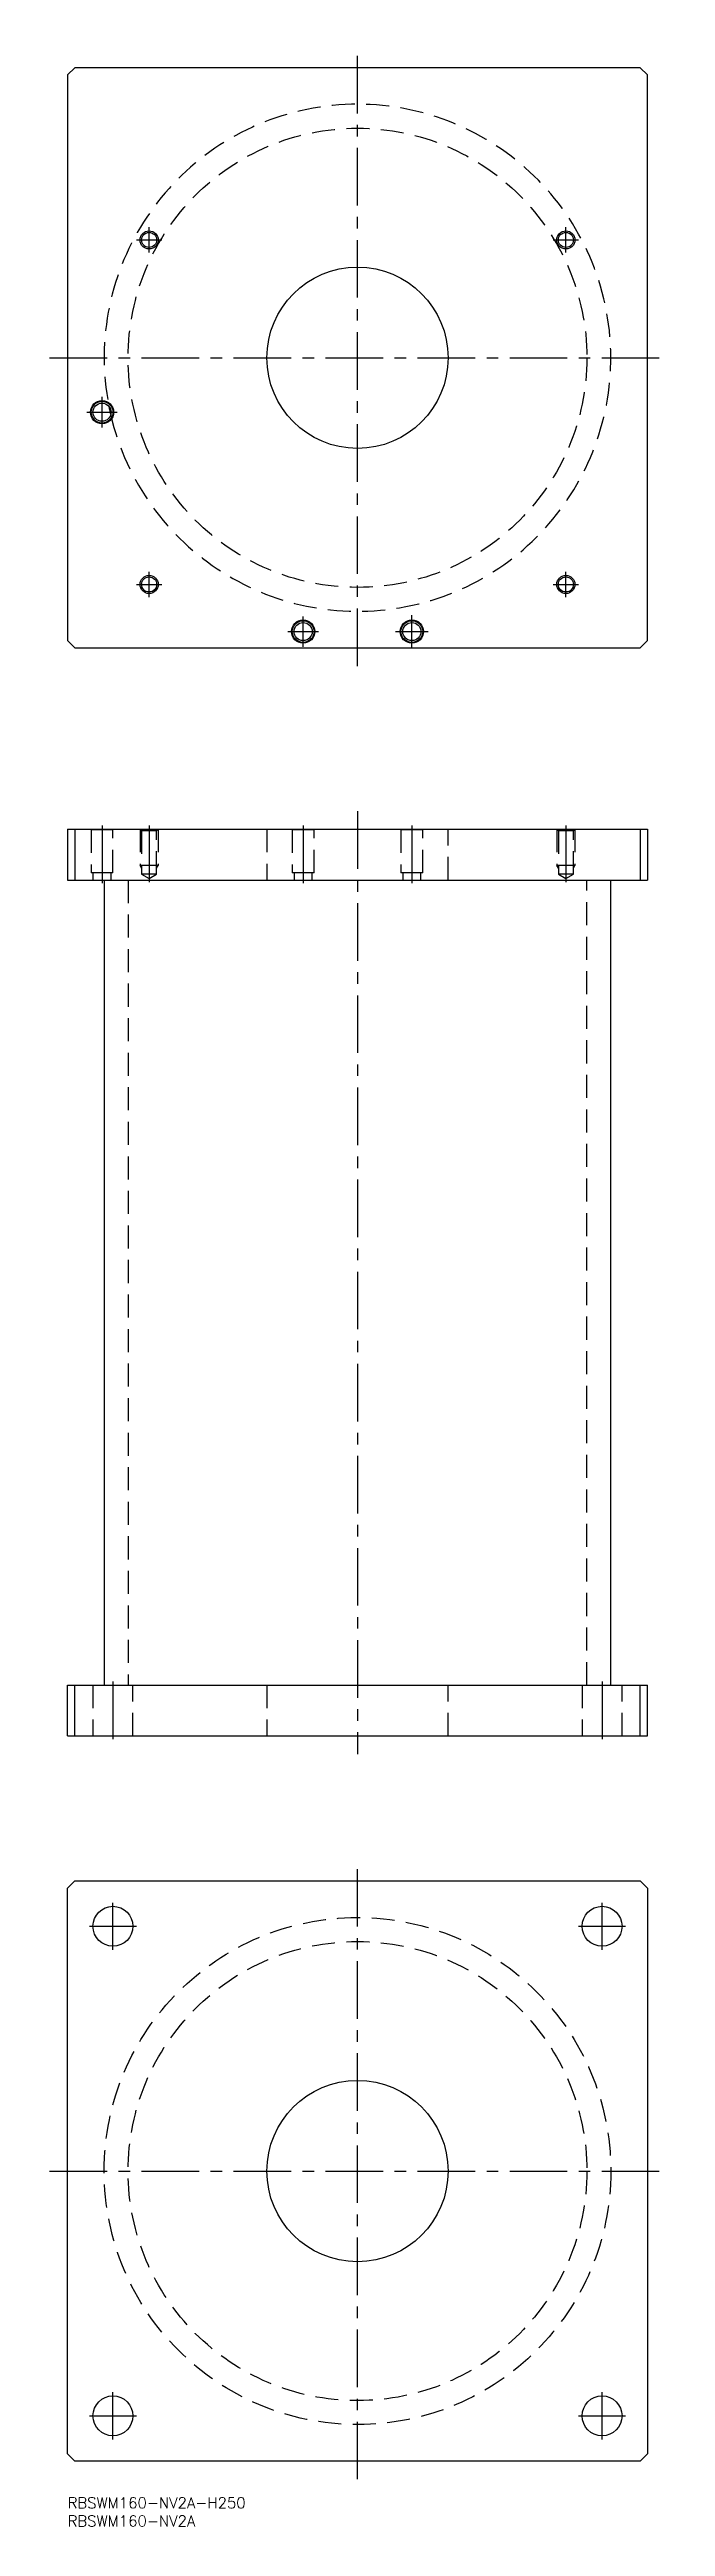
# Model space of a CAD drawing. Extents: x -5 to 165, y -8 to 675.
import ezdxf

# ---------------------------------------------------------------- set-up
doc = ezdxf.new("R2010")
doc.units = 0
doc.header["$LTSCALE"] = 0.5
doc.linetypes.add('CENTER', pattern=[50.8, 31.75, -6.35, 6.35, -6.35])
doc.linetypes.add('DASHED', pattern=[19.05, 12.7, -6.35])
for name, color, linetype in [('MSM_CENTER', 1, 'CENTER'), ('MSM_CONTINUOUS', 7, 'CONTINUOUS'), ('MSM_DASHED', 4, 'DASHED'), ('MSM_NARROW', 5, 'CONTINUOUS'), ('MSM_PART_NUMBER', 7, 'CONTINUOUS')]:
    doc.layers.add(name, color=color, linetype=linetype)
doc.styles.get("Standard").update_dxf_attribs({"font": 'txt.shx', "height": 3, "bigfont": 'bigfont.shx'})

msp = doc.modelspace()

# ---------------------------------------------------------------- linework, layer by layer
at = {"layer": 'MSM_CENTER'}
for p, q in [((80, 505), (80, 675)), ((19, 622.5), (26, 622.5)), ((22.5, 619), (22.5, 626)), ((134, 622.5), (141, 622.5)), ((137.5, 619), (137.5, 626)), ((-5, 590), (165, 590)), ((5.3, 575), (13.7, 575)), ((9.5, 570.8), (9.5, 579.2)), ((19, 527.5), (26, 527.5)), ((22.5, 524), (22.5, 531)), ((134, 527.5), (141, 527.5)), ((137.5, 524), (137.5, 531)), ((60.8, 514.5), (69.2, 514.5)), ((65, 510.3), (65, 518.7)), ((90.5, 514.5), (99.5, 514.5)), ((95, 510), (95, 519)), ((80, 465), (80, 205)), ((9.5, 461), (9.5, 445)), ((22.5, 461), (22.5, 445.407)), ((65, 461), (65, 445)), ((95, 461), (95, 445)), ((137.5, 461), (137.5, 445.407)), ((12.5, 225), (12.5, 209)), ((147.5, 225), (147.5, 209)), ((80, 5), (80, 175)), ((12.5, 151), (12.5, 164)), ((147.5, 151), (147.5, 164)), ((6, 157.5), (19, 157.5)), ((141, 157.5), (154, 157.5)), ((-5, 90), (165, 90)), ((12.5, 16), (12.5, 29)), ((147.5, 16), (147.5, 29)), ((6, 22.5), (19, 22.5)), ((141, 22.5), (154, 22.5))]:
    msp.add_line(p, q, dxfattribs=at)
at = {"layer": 'MSM_CONTINUOUS'}
for p, q in [((2, 670), (0, 668)), ((158, 670), (2, 670)), ((160, 668), (158, 670)), ((0, 668), (0, 512)), ((160, 512), (160, 668)), ((0, 512), (2, 510)), ((2, 510), (158, 510)), ((158, 510), (160, 512)), ((0, 460), (160, 460)), ((0, 460), (0, 446)), ((2, 460), (2, 446)), ((158, 460), (158, 446)), ((160, 460), (160, 446)), ((0, 446), (160, 446)), ((10.1, 446), (10.1, 224)), ((149.9, 224), (149.9, 446)), ((0, 210), (0, 224)), ((0, 224), (160, 224)), ((2, 210), (2, 224)), ((158, 210), (158, 224)), ((160, 210), (160, 224)), ((0, 210), (160, 210)), ((0, 168), (2, 170)), ((0, 12), (0, 168)), ((2, 170), (158, 170)), ((158, 170), (160, 168)), ((160, 168), (160, 12)), ((2, 10), (0, 12)), ((158, 10), (2, 10)), ((160, 12), (158, 10))]:
    msp.add_line(p, q, dxfattribs=at)
for centre, radius in [((22.5, 622.5), 2.067), ((137.5, 622.5), 2.067), ((80, 590), 25), ((9.5, 575), 3.2), ((9.5, 575), 3), ((9.5, 575), 2.5), ((22.5, 527.5), 2.067), ((137.5, 527.5), 2.067), ((65, 514.5), 3.2), ((65, 514.5), 3), ((65, 514.5), 2.5), ((95, 514.5), 3.2), ((95, 514.5), 3), ((95, 514.5), 2.5), ((12.5, 157.5), 5.5), ((147.5, 157.5), 5.5), ((80, 90), 25), ((12.5, 22.5), 5.5), ((147.5, 22.5), 5.5)]:
    msp.add_circle(centre, radius, dxfattribs=at)
msp.add_arc((80, 590), 69.9, 191.020888, 193.002068, dxfattribs=at)
at = {"layer": 'MSM_DASHED'}
for p, q in [((6.3, 460), (6.5, 459.8)), ((6.5, 459.8), (6.5, 448)), ((12.5, 459.8), (6.5, 459.8)), ((12.5, 459.8), (12.7, 460)), ((12.5, 448), (12.5, 459.8)), ((20, 460), (20.433, 459.567)), ((20, 460), (20, 450)), ((20.433, 459.567), (20.433, 447.6)), ((24.567, 459.567), (20.433, 459.567)), ((24.567, 459.567), (25, 460)), ((24.567, 447.6), (24.567, 459.567)), ((25, 460), (25, 450)), ((55, 460), (55, 446)), ((61.8, 460), (62, 459.8)), ((62, 459.8), (62, 448)), ((68, 459.8), (62, 459.8)), ((68, 459.8), (68.2, 460)), ((68, 448), (68, 459.8)), ((91.8, 460), (92, 459.8)), ((92, 459.8), (92, 448)), ((98, 459.8), (92, 459.8)), ((98, 459.8), (98.2, 460)), ((98, 448), (98, 459.8)), ((105, 446), (105, 460)), ((135, 460), (135.433, 459.567)), ((135, 460), (135, 450)), ((135.433, 459.567), (135.433, 447.6)), ((139.567, 459.567), (135.433, 459.567)), ((139.567, 459.567), (140, 460)), ((139.567, 447.6), (139.567, 459.567)), ((140, 460), (140, 450)), ((12.5, 448), (6.5, 448)), ((7, 448), (7, 446)), ((12, 446), (12, 448)), ((16.7, 446), (16.7, 224)), ((25, 450), (20, 450)), ((20.433, 449.25), (20, 450)), ((20.433, 447.6), (22.5, 446.407)), ((24.567, 447.6), (20.433, 447.6)), ((22.5, 446.407), (24.567, 447.6)), ((24.567, 449.25), (25, 450)), ((68, 448), (62, 448)), ((62.5, 448), (62.5, 446)), ((67.5, 446), (67.5, 448)), ((98, 448), (92, 448)), ((92.5, 448), (92.5, 446)), ((97.5, 446), (97.5, 448)), ((140, 450), (135, 450)), ((135.433, 449.25), (135, 450)), ((135.433, 447.6), (137.5, 446.407)), ((139.567, 447.6), (135.433, 447.6)), ((137.5, 446.407), (139.567, 447.6)), ((139.567, 449.25), (140, 450)), ((143.3, 224), (143.3, 446)), ((7, 224), (7, 210)), ((18, 210), (18, 224)), ((55, 224), (55, 210)), ((105, 210), (105, 224)), ((142, 224), (142, 210)), ((153, 210), (153, 224))]:
    msp.add_line(p, q, dxfattribs=at)
for centre, radius in [((80, 590), 63.3), ((80, 90), 69.9), ((80, 90), 63.3)]:
    msp.add_circle(centre, radius, dxfattribs=at)
msp.add_arc((80, 590), 69.9, 193.002068, 191.020888, dxfattribs=at)
at = {"layer": 'MSM_NARROW'}
for centre in [(22.5, 622.5), (137.5, 622.5), (22.5, 527.5), (137.5, 527.5)]:
    msp.add_circle(centre, 2.5, dxfattribs=at)

# ---------------------------------------------------------------- texts
at = {"layer": 'MSM_PART_NUMBER'}
for s, p in [('RBSWM160-NV2A-H250', (0, -3)), ('RBSWM160-NV2A', (0, -8))]:
    msp.add_text(s, height=3, dxfattribs=at).set_placement(p)

doc.saveas('drawing.dxf')
